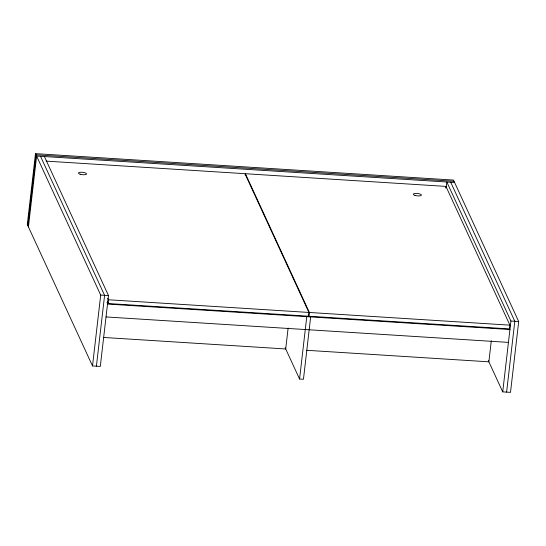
<?xml version="1.0" encoding="UTF-8"?>
<svg xmlns="http://www.w3.org/2000/svg" width="546" height="546" viewBox="0 0 546 546"><rect width="100%" height="100%" fill="white"/><g stroke="black" fill="none" stroke-linecap="round" stroke-linejoin="round"><path stroke-width="0.82" d="M488.308 360.606L502.723 391.871L510.503 392.362L518.7 321.526L453.487 180.071L35.497 153.638L27.3 224.474L92.513 365.929L100.3 366.421L108.497 295.577L44.397 156.552M27.86 225.689L36.056 154.846L454.04 181.279M28.419 226.897L36.616 156.054L454.6 182.494M92.513 365.929L100.71 295.086L35.497 153.638M96.403 366.175L104.6 295.331L40.506 156.299M46.103 161.118L244.949 173.689L308.92 312.449L308.49 316.202L107.944 303.521L108.381 299.761L107.664 298.218M245.222 175.225L245.393 173.717L445.939 186.404L509.916 325.157L509.479 328.917L308.934 316.23L308.224 314.687M288.131 328.03L285.708 348.969L103.399 337.442M310.667 316.905L303.453 379.272L299.563 379.026L306.777 316.66M308.934 316.23L309.37 312.476L245.393 173.717M445.768 187.906L445.939 186.404M446.137 187.906L446.819 182.002L510.92 321.028L502.723 391.871M491.304 340.752L488.868 361.821L306.559 350.286M509.193 329.907L509.377 328.296L509.937 329.511L107.514 304.061M506.613 392.117L514.81 321.273L450.709 182.248M100.71 295.086L108.497 295.577M510.92 321.028L518.7 321.526M108.381 299.761L308.92 312.449M309.37 312.476L509.916 325.157M106.955 302.846L108.654 302.955M106.02 316.939L508.449 342.39M285.149 347.761L299.563 379.026M107.234 301.979L107.944 303.521M80.146 174.208A4.075 1.188 6.6 0 0 86.561 174.051A4.075 1.188 6.6 0 0 80.91 172.222A4.075 1.188 6.6 0 0 80.146 174.208M414.98 195.379A4.075 1.188 6.6 0 0 421.396 195.222A4.075 1.188 6.6 0 0 415.745 193.4A4.075 1.188 6.6 0 0 414.98 195.379"/></g></svg>
